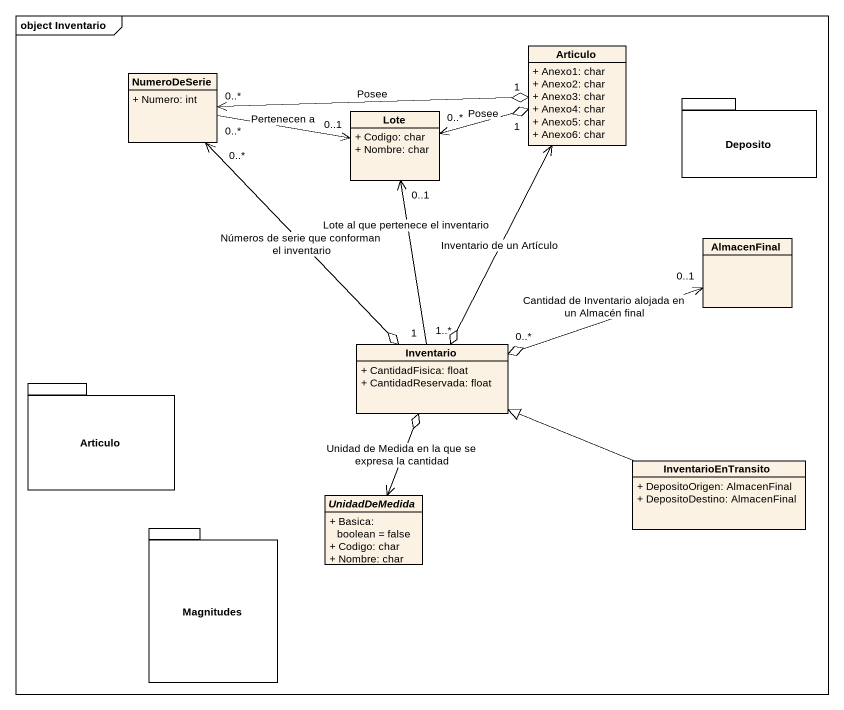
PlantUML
@startuml
mainframe object Inventario
hide circle
hide empty members
skinparam classAttributeIconSize 0
class Articulo {
  + Anexo1: char
  + Anexo2: char
  + Anexo3: char
  + Anexo4: char
  + Anexo5: char
  + Anexo6: char
}
class NumeroDeSerie {
  + Numero: int
}
package Deposito {
}
class Lote {
  + Codigo: char
  + Nombre: char
}
class AlmacenFinal
class Inventario {
  + CantidadFisica: float
  + CantidadReservada: float
}
package "Articulo" as Articulo_2 {
}
class InventarioEnTransito {
  + DepositoOrigen: AlmacenFinal
  + DepositoDestino: AlmacenFinal
}
abstract class UnidadDeMedida {
  + Basica: boolean = false
  + Codigo: char
  + Nombre: char
}
package Magnitudes {
}
Articulo "1" o-left-> "0..*" NumeroDeSerie : Posee
Articulo "1" o-left-> "0..*" Lote : Posee
Lote "0..1" <-left- "0..*" NumeroDeSerie : Pertenecen a
Inventario o-up-> Articulo : Inventario de un Artículo
Inventario "1" o-up-> "0..*" NumeroDeSerie : Números de serie que conforman el inventario
Inventario "1..*" -up-> "0..1" Lote : Lote al que pertenece el inventario
Inventario "0..*" o-right-> "0..1" AlmacenFinal : Cantidad de Inventario alojada en un Almacén final
Inventario o--> UnidadDeMedida : Unidad de Medida en la que se expresa la cantidad
InventarioEnTransito -left-|> Inventario
@enduml
